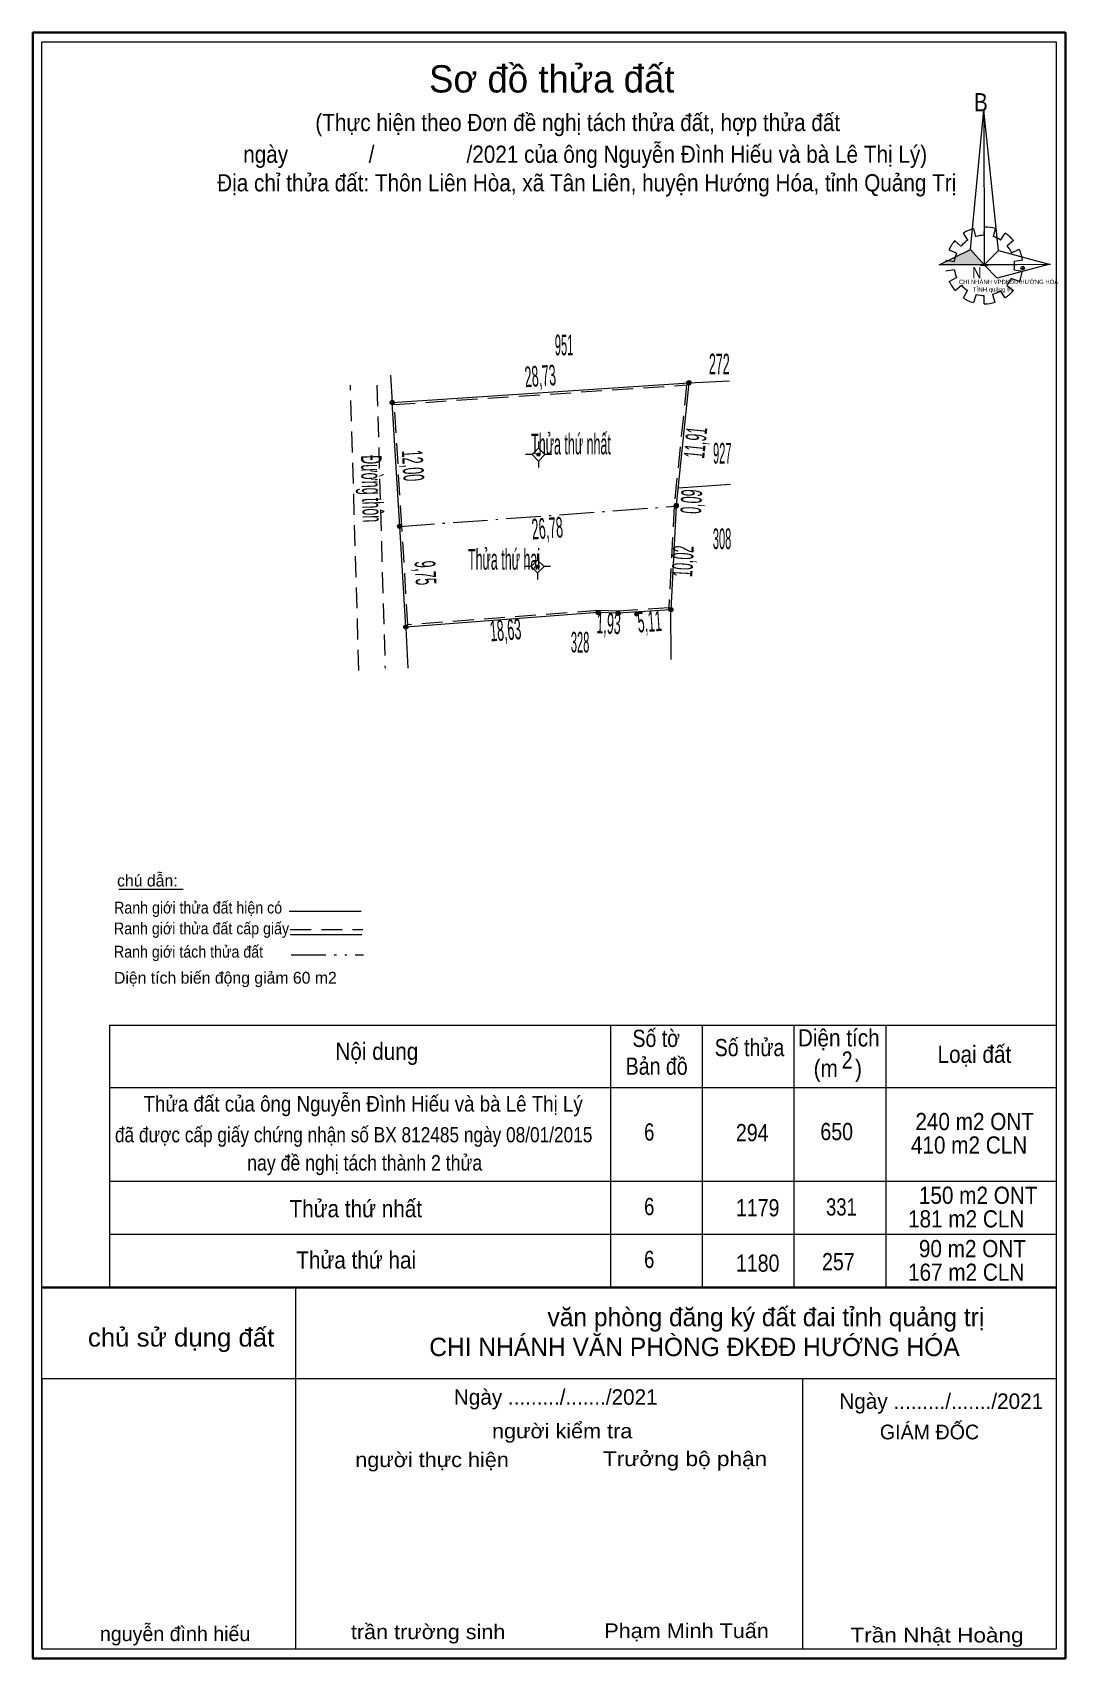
# Model space of a CAD drawing. Header units: metres. Extents: x 549444 to 549544, y 1838372 to 1838529.
import ezdxf
from ezdxf.enums import TextEntityAlignment as Align

# ---------------------------------------------------------------- set-up
doc = ezdxf.new("R2010")
doc.units = ezdxf.units.M
doc.header["$LTSCALE"] = 0.67
doc.header["$PDMODE"] = 32
doc.header["$PDSIZE"] = 0.335
for name, pattern in [('DASH_DOUBLE_DOT', [9.2, 5, -1.2, 0.3, -1.2, 0.3, -1.2]), ('DOT_DASHED', [7.7, 5, -1.2, 0.3, -1.2]), ('MEDIUM_DASHED', [4.5, 3, -1.5])]:
    doc.linetypes.add(name, pattern=pattern)
for name, color, linetype, lineweight in [('1', 7, 'Continuous', 13), ('10', 7, 'Continuous', 13), ('11', 7, 'Continuous', 13), ('17', 7, 'Continuous', 13), ('22', 7, 'MEDIUM_DASHED', 13), ('30', 7, 'Continuous', 13), ('5', 7, 'Continuous', 35), ('6', 7, 'Continuous', 13), ('63', 7, 'DASH_DOUBLE_DOT', 13), ('7', 7, 'Continuous', 13)]:
    doc.layers.add(name, color=color, linetype=linetype, lineweight=lineweight)
for name, color, linetype in [('13', 7, 'Continuous'), ('15', 7, 'Continuous'), ('18', 7, 'Continuous'), ('29', 7, 'Continuous'), ('3', 7, 'Continuous')]:
    doc.layers.add(name, color=color, linetype=linetype)

msp = doc.modelspace()

# ---------------------------------------------------------------- hatches: boundary and pattern name
at = {"layer": '1'}
msp.add_hatch(color=256, dxfattribs=at).paths.add_polyline_path([(549532, 1838506.44), (549535.05, 1838507.93), (549536.35, 1838506.44)])
at = {"layer": '11'}
for points in [[(549493.4398, 1838488.1, 1), (549493.1397, 1838488.1, 1)], [(549493.3598, 1838477.27, 1), (549493.0598, 1838477.27, 1)]]:
    msp.add_hatch(color=256, dxfattribs=at).paths.add_polyline_path(points)
at = {"layer": '30'}
for points in [[(549508.029, 1838495.047, 1), (549507.629, 1838495.047, 1)], [(549479.3583, 1838493.1328, 1), (549478.9583, 1838493.1328, 1)], [(549506.7993, 1838483.1102, 1), (549506.3993, 1838483.1102, 1)], [(549506.7993, 1838483.1102, 1), (549506.3993, 1838483.1102, 1)], [(549506.7993, 1838483.1102, 1), (549506.3993, 1838483.1102, 1)], [(549506.804, 1838483.201, 1), (549506.404, 1838483.201, 1)], [(549480.0865, 1838481.1549, 1), (549479.6865, 1838481.1549, 1)], [(549480.0865, 1838481.1549, 1), (549479.6865, 1838481.1549, 1)], [(549480.0865, 1838481.1549, 1), (549479.6865, 1838481.1549, 1)], [(549499.26, 1838472.82, 1), (549498.86, 1838472.82, 1)], [(549501.1883, 1838472.7474, 1), (549500.7883, 1838472.7474, 1)], [(549506.283, 1838473.105, 1), (549505.883, 1838473.105, 1)], [(549480.6783, 1838471.4199, 1), (549480.2783, 1838471.4199, 1)]]:
    msp.add_hatch(color=256, dxfattribs=at).paths.add_polyline_path(points)
at = {"layer": '7'}
for points in [[(549508.0338, 1838495.047, 1), (549507.6242, 1838495.047, 1)], [(549479.3631, 1838493.1328, 1), (549478.9535, 1838493.1328, 1)], [(549506.2878, 1838473.105, 1), (549505.8782, 1838473.105, 1)]]:
    msp.add_hatch(color=256, dxfattribs=at).paths.add_polyline_path(points)

# ---------------------------------------------------------------- linework, layer by layer
at = {"layer": '1'}
for p, q in [((549533.5, 1838508.79), (549534.1, 1838508.26)), ((549534.78, 1838508.84), (549534.35, 1838509.5)), ((549535.34, 1838509.95), (549535.53, 1838509.17)), ((549536.35, 1838509.3), (549536.38, 1838510.1)), ((549537.42, 1838509.95), (549537.22, 1838509.14)), ((549537.95, 1838508.84), (549538.39, 1838509.5)), ((549539.18, 1838508.79), (549538.58, 1838508.29)), ((549533.69, 1838507.58), (549532.97, 1838507.88)), ((549539.01, 1838507.6), (549539.74, 1838507.96)), ((549532.65, 1838506.9), (549533.45, 1838506.77)), ((549533.45, 1838505.96), (549532.65, 1838505.84)), ((549535.97, 1838506.42), (549536.74, 1838506.42)), ((549540.08, 1838506.9), (549539.26, 1838506.77)), ((549539.26, 1838505.96), (549540.08, 1838505.84)), ((549532.97, 1838504.85), (549533.69, 1838505.21)), ((549534.18, 1838504.45), (549533.55, 1838503.94)), ((549534.35, 1838503.26), (549534.76, 1838503.97)), ((549538.53, 1838504.45), (549539.18, 1838503.97)), ((549539.76, 1838504.83), (549538.97, 1838505.13)), ((549535.58, 1838503.59), (549535.34, 1838502.81)), ((549536.35, 1838502.68), (549536.35, 1838503.46)), ((549537.15, 1838503.59), (549537.39, 1838502.83)), ((549538.39, 1838503.26), (549537.95, 1838503.94)), ((549507.83, 1838495.05), (549511.75, 1838495.24)), ((549506.78, 1838484.87), (549511.85, 1838485.25)), ((549506.11, 1838468.3), (549506.08, 1838473.11)), ((549480.48, 1838471.42), (549480.49, 1838471.31)), ((549451.84, 1838432.93), (549543.32, 1838432.93)), ((549451.84, 1838432.93), (549451.84, 1838407.57)), ((549500.24, 1838432.93), (549500.24, 1838407.57)), ((549509.1, 1838432.93), (549509.1, 1838407.57)), ((549517.97, 1838432.93), (549517.97, 1838407.57)), ((549526.84, 1838432.93), (549526.84, 1838407.57)), ((549451.84, 1838426.91), (549543.32, 1838426.91)), ((549451.84, 1838417.85), (549543.32, 1838417.85)), ((549451.84, 1838412.71), (549543.32, 1838412.71)), ((549451.84, 1838412.71), (549543.32, 1838412.71)), ((549444.41, 1838406.72), (549444.41, 1838371.69)), ((549451.84, 1838407.57), (549543.32, 1838407.57)), ((549469.81, 1838407.57), (549469.81, 1838372.59)), ((549445.31, 1838398.78), (549445.31, 1838372.59)), ((549445.31, 1838398.77), (549543.32, 1838398.77)), ((549518.81, 1838398.78), (549518.81, 1838372.59))]:
    msp.add_line(p, q, dxfattribs=at)
at = {"layer": '1', "linetype": 'DOT_DASHED'}
msp.add_line((549479.89, 1838481.15), (549506.6, 1838483.11), dxfattribs=at)
at = {"layer": '1', "lineweight": 35}
msp.add_line((549445.31, 1838407.57), (549543.32, 1838407.57), dxfattribs=at)
at = {"layer": '1'}
for points in [[(549444.41, 1838371.69), (549444.41, 1838528.9), (549544.2, 1838528.9), (549544.2, 1838371.69)], [(549444.41, 1838371.69), (549444.41, 1838528.9), (549544.2, 1838528.9), (549544.2, 1838371.69)], [(549536.31, 1838521.41), (549536.35, 1838506.44), (549535.05, 1838507.93)], [(549536.31, 1838521.41), (549536.35, 1838506.44), (549537.73, 1838507.83)], [(549532, 1838506.44), (549535.05, 1838507.93), (549536.35, 1838506.44)], [(549542.74, 1838506.49), (549536.35, 1838506.44), (549537.73, 1838507.83)], [(549542.69, 1838506.52), (549537.61, 1838505.16), (549536.35, 1838506.44)]]:
    msp.add_lwpolyline(points, close=True, dxfattribs=at)
at = {"layer": '1', "linetype": 'MEDIUM_DASHED'}
msp.add_lwpolyline([(549507.61, 1838494.83), (549506.4, 1838483.22), (549506.4, 1838483.12), (549505.89, 1838473.29), (549500.99, 1838472.95), (549499.06, 1838473.02), (549480.67, 1838471.63), (549480.09, 1838481.17), (549479.37, 1838492.95)], close=True, dxfattribs=at)
at = {"layer": '1'}
for centre, major_axis, start_param, end_param in [((549536.366, 1838506.3914), (3.7306, 0), 2.43958176, 2.72400246), ((549536.366, 1838506.3914), (2.9238, 0), 2.13373541, 2.44496261), ((549536.366, 1838506.3914), (3.7306, 0), 1.84955988, 2.13900916), ((549536.366, 1838506.3914), (2.9238, 0), 1.56985589, 1.85611068), ((549536.366, 1838506.3914), (3.7306, 0), 1.27924208, 1.56332225), ((549536.366, 1838506.3914), (2.9238, 0), 1.00270906, 1.2755622), ((549536.366, 1838506.3914), (3.7306, 0), 0.71056237, 0.99687234), ((549536.366, 1838506.3914), (2.9238, 0), 2.72368549, 3.01515824), ((549536.366, 1838506.3914), (2.9238, 0), 0.42678376, 0.70646463), ((549536.366, 1838506.3914), (3.7306, 0), 0.1390515, 0.43393316), ((549536.366, 1838506.3914), (2.9238, 0), 3.28229955, 3.56105054), ((549536.366, 1838506.3914), (2.9238, 0), 6.13558388, 6.41618463), ((549536.366, 1838506.3914), (3.7306, 0), 5.85230288, 6.13839648), ((549536.366, 1838506.3914), (3.7306, 0), 3.56988637, 3.85691866), ((549536.366, 1838506.3914), (2.9238, 0), 3.86077574, 4.13258255), ((549536.366, 1838506.3914), (2.9238, 0), 4.99087134, 5.28933161), ((549536.366, 1838506.3914), (3.7306, 0), 5.28561416, 5.56798705), ((549536.366, 1838506.3914), (2.9238, 0), 5.56137327, 5.83951437), ((549536.3446, 1838506.3693), (3.7306, 0), 4.1470906, 4.43659307), ((549536.366, 1838506.3914), (2.9238, 0), 4.43854677, 4.71314001), ((549536.366, 1838506.3914), (3.7306, 0), 4.71301008, 4.99761054)]:
    msp.add_ellipse(centre, major_axis=major_axis, ratio=0.995001, start_param=start_param, end_param=end_param, dxfattribs=at)
msp.add_point((549540.08, 1838506.14), dxfattribs=at)
at = {"layer": '10'}
msp.add_lwpolyline([(549507.83, 1838495.05), (549506.6, 1838483.2), (549506.6, 1838483.11), (549506.08, 1838473.1), (549500.99, 1838472.75), (549499.06, 1838472.82), (549480.48, 1838471.42), (549479.89, 1838481.15), (549479.16, 1838493.13)], close=True, dxfattribs=at)
at = {"layer": '11'}
for p, q in [((549493.29, 1838489.35), (549493.29, 1838488.73)), ((549492.67, 1838488.1), (549492.04, 1838488.1)), ((549493.29, 1838487.47), (549493.29, 1838486.85)), ((549494.54, 1838488.1), (549493.91, 1838488.1)), ((549492.59, 1838477.27), (549491.96, 1838477.27)), ((549493.21, 1838478.52), (549493.21, 1838477.89)), ((549494.46, 1838477.27), (549493.83, 1838477.27)), ((549493.21, 1838476.65), (549493.21, 1838476.02))]:
    msp.add_line(p, q, dxfattribs=at)
for points in [[(549493.29, 1838488.73), (549492.67, 1838488.1), (549493.29, 1838487.47), (549493.91, 1838488.1)], [(549493.21, 1838477.89), (549492.59, 1838477.27), (549493.21, 1838476.65), (549493.83, 1838477.27)]]:
    msp.add_lwpolyline(points, close=True, dxfattribs=at)
for centre in [(549493.2897, 1838488.1), (549493.2098, 1838477.27)]:
    msp.add_circle(centre, 0.15, dxfattribs=at)
at = {"layer": '17'}
msp.add_line((549452.74, 1838446.07), (549458.97, 1838446.07), dxfattribs=at)
at = {"layer": '22'}
for p, q in [((549475.94, 1838467.22), (549475.13, 1838494.8)), ((549477.68, 1838494.8), (549478.47, 1838467.44))]:
    msp.add_line(p, q, dxfattribs=at)
at = {"layer": '22', "linetype": 'Continuous'}
for p, q in [((549479, 1838495.77), (549479.16, 1838493.13)), ((549480.49, 1838471.31), (549480.66, 1838467.46))]:
    msp.add_line(p, q, dxfattribs=at)
at = {"layer": '29'}
msp.add_point((549502.78, 1838472.68), dxfattribs=at)
at = {"layer": '30'}
for centre in [(549507.829, 1838495.047), (549479.1583, 1838493.1328), (549506.5993, 1838483.1102), (549506.5993, 1838483.1102), (549506.5993, 1838483.1102), (549506.604, 1838483.201), (549479.8865, 1838481.1549), (549479.8865, 1838481.1549), (549479.8865, 1838481.1549), (549499.06, 1838472.82), (549500.9883, 1838472.7474), (549506.083, 1838473.105), (549480.4783, 1838471.4199)]:
    msp.add_circle(centre, 0.2, dxfattribs=at)
at = {"layer": '5'}
msp.add_lwpolyline([(549444.43, 1838528.91), (549544.21, 1838528.91), (549544.21, 1838371.7), (549444.43, 1838371.7)], close=True, dxfattribs=at)
at = {"layer": '5', "lineweight": 13}
msp.add_lwpolyline([(549543.32, 1838407.58), (549543.32, 1838372.58), (549445.32, 1838372.58), (549445.32, 1838528.02), (549543.32, 1838528.02)], close=True, dxfattribs=at)
at = {"layer": '6'}
for p, q in [((549469.2, 1838443.94), (549476.15, 1838443.94)), ((549469.31, 1838441.71), (549476.24, 1838441.71))]:
    msp.add_line(p, q, dxfattribs=at)
at = {"layer": '6', "linetype": 'MEDIUM_DASHED'}
msp.add_line((549469.31, 1838442.18), (549476.31, 1838442.18), dxfattribs=at)
at = {"layer": '63'}
msp.add_line((549469.41, 1838439.72), (549476.39, 1838439.72), dxfattribs=at)
at = {"layer": '7'}
for centre in [(549507.829, 1838495.047), (549479.1583, 1838493.1328), (549506.083, 1838473.105)]:
    msp.add_circle(centre, 0.2048, dxfattribs=at)

# ---------------------------------------------------------------- texts
at = {"layer": '1'}
msp.add_text('Sơ đồ thửa đất', height=2.639, dxfattribs=at).set_placement((549494.575, 1838523.11), align=Align.CENTER)
for s, height, width, p in [('B', 1.757, 0.85, (549535.37, 1838521.29)), ('N', 1.098, 0.85, (549535.2, 1838505.14)), ('TỈNH quảng trị', 0.4157, 1.05, (549535.27, 1838503.86))]:
    msp.add_text(s, height=height, dxfattribs=dict(at, width=width)).set_placement(p)
msp.add_text('CHI NHÁNH VPĐKĐĐ-HƯỚNG HÓA', height=0.4156, dxfattribs=at).set_placement((549533.92, 1838504.59))
for s, height, p in [('văn phòng đăng ký đất đai tỉnh quảng trị', 1.774, (549536.37, 1838403.82)), ('CHI NHÁNH VĂN PHÒNG ĐKĐĐ HƯỚNG HÓA', 1.774, (549533.99, 1838400.93)), ('GIÁM ĐỐC', 1.419, (549535.87, 1838392.88)), ('nguyễn đình hiếu', 1.416, (549465.45, 1838373.37))]:
    msp.add_text(s, height=height, dxfattribs=at).set_placement(p, align=Align.RIGHT)
for s, height, width, p in [('chủ sử dụng đất', 1.774, 1.05, (549467.77, 1838401.85)), ('người kiểm tra', 1.419, 1.1, (549502.36, 1838392.98)), ('người thực hiện', 1.419, 1.1, (549490.43, 1838390.2)), ('Trưởng bộ phận', 1.419, 1.15, (549515.39, 1838390.29)), ('trần trường sinh', 1.416, 1.1, (549490.09, 1838373.56)), ('Phạm Minh Tuấn', 1.419, 1.1, (549515.55, 1838373.66)), ('Trần Nhật Hoàng', 1.419, 1.15, (549540.17, 1838373.24))]:
    msp.add_text(s, height=height, dxfattribs=dict(at, width=width)).set_placement(p, align=Align.RIGHT)
at = {"layer": '13', "width": 0.45}
msp.add_text('Đường thôn', height=2, rotation=271.683, dxfattribs=at).set_placement((549476.13, 1838488.01))
at = {"layer": '15', "width": 0.45}
for s, p in [('Thửa thứ nhất', (549496.435, 1838488.12)), ('Thửa thứ hai', (549489.965, 1838476.97))]:
    msp.add_text(s, height=2, dxfattribs=at).set_placement(p, align=Align.CENTER)
at = {"layer": '18'}
for s, width, p in [('951', 0.4, (549495.765, 1838497.7)), ('272', 0.45, (549510.765, 1838495.86)), ('927', 0.4, (549511.05, 1838487.23)), ('308', 0.4, (549511.03, 1838478.96)), ('328', 0.4, (549497.315, 1838468.96))]:
    msp.add_text(s, height=2, dxfattribs=dict(at, width=width)).set_placement(p, align=Align.CENTER)
at = {"layer": '3', "width": 0.45}
for s, rotation, p in [('28,73', 3.82, (549493.5334, 1838494.7097)), ('11,91', 84.096, (549509.4553, 1838489.1621)), ('12,00', 273.479, (549480.1724, 1838486.9707)), ('0,09', 87.037, (549509.0507, 1838483.5033)), ('26,78', 4.186, (549494.217, 1838479.9903)), ('10,02', 87.046, (549508.2278, 1838477.7385)), ('9,75', 273.479, (549481.3814, 1838476.5957)), ('1,93', 357.844, (549500.0424, 1838470.777)), ('5,11', 4.015, (549504.1, 1838470.97)), ('18,63', 4.309, (549490.1849, 1838470.1434))]:
    msp.add_text(s, height=2, rotation=rotation, dxfattribs=at).set_placement(p, align=Align.CENTER)
at = {"layer": '6'}
for s, p in [('chú dẫn:', (549452.58, 1838446.34)), ('Diện tích biến động giảm 60 m2', (549452.28, 1838436.94))]:
    msp.add_text(s, height=1.14, dxfattribs=at).set_placement(p)
for s, height, width, p in [('Ranh giới thửa đất hiện có ', 1.14, 0.9, (549452.29, 1838443.72)), ('Ranh giới thửa đất cấp giấy', 1.14, 0.9, (549452.28, 1838441.71)), ('Ranh giới tách thửa đất', 1.14, 0.9, (549452.28, 1838439.46)), ('Số tờ', 1.663, 0.85, (549502.37, 1838430.82)), ('Số thửa', 1.663, 0.85, (549510.32, 1838429.93)), ('Diện tích', 1.663, 0.9, (549518.36, 1838430.87)), ('Nội dung', 1.663, 0.9, (549473.67, 1838429.57)), ('2', 1.663, 0.85, (549522.59, 1838428.72)), ('Loại đất', 1.663, 0.9, (549531.85, 1838429.28)), ('Bản đồ', 1.663, 0.85, (549501.72, 1838428.13)), ('(m   )', 1.663, 0.9, (549519.88, 1838427.93)), ('Thửa đất của ông Nguyễn Đình Hiếu và bà Lê Thị Lý', 1.503, 0.9, (549455.13, 1838424.57)), ('240 m2 ONT', 1.663, 0.9, (549529.71, 1838422.78)), (' đã được cấp giấy chứng nhận số BX 812485 ngày 08/01/2015', 1.466, 0.85, (549451.91, 1838421.6)), ('6', 1.663, 0.8, (549503.5, 1838421.77)), ('294', 1.663, 0.85, (549512.37, 1838421.71)), ('650', 1.663, 0.85, (549520.53, 1838421.81)), ('410 m2 CLN', 1.663, 0.9, (549529.28, 1838420.51)), ('nay đề nghị tách thành 2 thửa', 1.503, 0.85, (549465.15, 1838418.87)), ('Thửa thứ nhất', 1.663, 0.9, (549469.24, 1838414.35)), ('6', 1.663, 0.8, (549503.5, 1838414.56)), ('1179', 1.663, 0.85, (549512.37, 1838414.44)), ('331', 1.663, 0.8, (549521.08, 1838414.52)), ('150 m2 ONT', 1.663, 0.9, (549530.05, 1838415.65)), ('181 m2 CLN', 1.663, 0.9, (549529, 1838413.37)), ('Thửa thứ hai', 1.663, 0.9, (549469.89, 1838409.39)), ('90 m2 ONT', 1.663, 0.9, (549530.05, 1838410.49)), ('6', 1.663, 0.8, (549503.5, 1838409.45)), ('1180', 1.663, 0.85, (549512.37, 1838409.09)), ('257', 1.663, 0.85, (549520.69, 1838409.23)), ('167 m2 CLN', 1.663, 0.9, (549529, 1838408.21))]:
    msp.add_text(s, height=height, dxfattribs=dict(at, width=width)).set_placement(p)
for p in [(549494.96, 1838396.22), (549532.21, 1838395.82)]:
    msp.add_text('Ngày ........./......./2021', height=1.497, dxfattribs=at).set_placement(p, align=Align.CENTER)
at = {"layer": '7', "width": 0.9}
for s, p in [('(Thực hiện theo Đơn đề nghị tách thửa đất, hợp thửa đất ', (549497.365, 1838519.38)), ('ngày              /                /2021 của ông Nguyễn Đình Hiếu và bà Lê Thị Lý)', (549497.805, 1838516.31)), ('Địa chỉ thửa đất: Thôn Liên Hòa, xã Tân Liên, huyện Hướng Hóa, tỉnh Quảng Trị', (549497.955, 1838513.55))]:
    msp.add_text(s, height=1.663, dxfattribs=at).set_placement(p, align=Align.CENTER)

doc.saveas('drawing.dxf')
